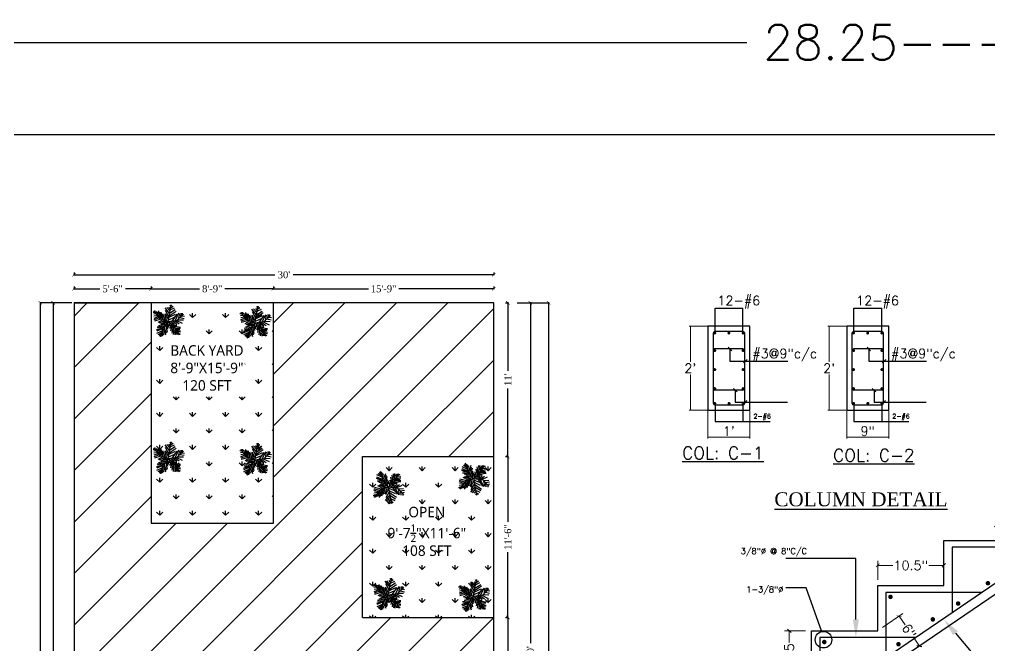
# Model space of a CAD drawing. Header units: inches. Extents: x 137014 to 144844, y -150241 to -148176.
# Drawn here: x 139690 to 140522, y -148809 to -148271 of the extents above; entities that cross this region are included whole.
import ezdxf

# ---------------------------------------------------------------- set-up
doc = ezdxf.new("R2010")
doc.units = ezdxf.units.IN
doc.header["$LTSCALE"] = 15
doc.header["$MEASUREMENT"] = 0
doc.header["$PDMODE"] = 2
doc.layers.get('0').update_dxf_attribs({"linetype": 'CONTINUOUS'})
doc.layers.get('Defpoints').update_dxf_attribs({"linetype": 'CONTINUOUS'})
for name, color, linetype in [('COL', 4, 'CONTINUOUS'), ('DIM', 255, 'CONTINUOUS'), ('dimenion', 8, 'CONTINUOUS'), ('HACH', 8, 'CONTINUOUS'), ('HATCH', 252, 'CONTINUOUS'), ('PLANT', 102, 'CONTINUOUS'), ('REBAR', 6, 'CONTINUOUS'), ('TEXT', 2, 'CONTINUOUS'), ('TXT', 3, 'CONTINUOUS'), ('WIN', 4, 'CONTINUOUS')]:
    doc.layers.add(name, color=color, linetype=linetype)
doc.layers.add('DIMENSION', color=251, linetype='CONTINUOUS', lineweight=15)
doc.layers.add('WALL', color=1, linetype='CONTINUOUS', lineweight=30)
doc.styles.add('arial', font='times.ttf')
doc.styles.add('ROMANS', font='romans.shx')
doc.styles.add('ROMANTIC', font='rom_____.pfb')
doc.styles.get("Standard").update_dxf_attribs({"font": 'romand.shx', "height": 8})
doc.styles.add('times', font='times.ttf', dxfattribs={"height": 6})
doc.dimstyles.new('AHSAN', dxfattribs={"dimtxt": 8, "dimasz": 2, "dimexe": 0, "dimexo": 0, "dimgap": 0, "dimtad": 0, "dimdec": 4, "dimzin": 0, "dimdsep": 46, "dimlunit": 4, "dimtxsty": 'ROMANS', "dimblk1": 'OBLIQUE', "dimblk2": 'OBLIQUE', "dimsah": 1, "dimcen": 0, "dimdle": 2, "dimclrd": 256, "dimclre": 256, "dimclrt": 5, "dimadec": 0, "dimazin": 0, "dimtfac": 1, "dimtdec": 4, "dimtofl": 0, "dimtmove": 1, "dimatfit": 3, "dimldrblk": 'OBLIQUE', "dimfxl": 12, "dimfxlon": 1, "dimtolj": 1, "dimtzin": 0, "dimarcsym": 0})
doc.dimstyles.new('NAUMAN', dxfattribs={"dimtxt": 7, "dimasz": 3, "dimexe": 0.5, "dimexo": 2, "dimgap": 3, "dimtad": 0, "dimdec": 1, "dimzin": 0, "dimdsep": 46, "dimlunit": 4, "dimtxsty": 'times', "dimblk1": 'ARCHTICK', "dimblk2": 'ARCHTICK', "dimsah": 1, "dimcen": 0, "dimdle": 0.5, "dimclrd": 256, "dimclre": 256, "dimclrt": 2, "dimadec": 0, "dimazin": 0, "dimtfac": 1, "dimtdec": 1, "dimtix": 1, "dimtofl": 0, "dimtmove": 1, "dimatfit": 3, "dimldrblk": 'ARCHTICK', "dimfxl": 4, "dimtolj": 1, "dimtzin": 0, "dimarcsym": 0})
doc.dimstyles.get("Standard").update_dxf_attribs({"dimtxt": 8, "dimasz": 3, "dimexe": 0, "dimexo": 6, "dimgap": 2, "dimtad": 0, "dimdec": 1, "dimzin": 0, "dimdsep": 46, "dimlunit": 4, "dimtxsty": 'ROMANS', "dimblk1": 'OBLIQUE', "dimblk2": 'OBLIQUE', "dimsah": 1, "dimcen": 0, "dimclrt": 256, "dimadec": 0, "dimazin": 0, "dimtm": 1e-09, "dimtfac": 1, "dimtdec": 1, "dimtofl": 0, "dimtmove": 1, "dimatfit": 0, "dimldrblk": 'OBLIQUE', "dimfxl": 12, "dimtolj": 1, "dimtzin": 0, "dimarcsym": 0})
doc.dimstyles.new('STANDARD$0', dxfattribs={"dimtxt": 2, "dimasz": 0.5, "dimexe": 1, "dimexo": 0.5, "dimgap": 0.6, "dimtad": 1, "dimtih": 1, "dimtoh": 1, "dimdec": 3, "dimzin": 0, "dimdsep": 46, "dimlunit": 4, "dimtxsty": 'Standard', "dimcen": 0.5, "dimdle": 1, "dimclrd": 8, "dimclre": 2, "dimclrt": 3, "dimadec": 0, "dimazin": 0, "dimtfac": 0.5, "dimtdec": 3, "dimtofl": 0, "dimtmove": 0, "dimatfit": 3, "dimldrblk": 'ARCHTICK', "dimtolj": 1, "dimtzin": 0, "dimlwd": 5, "dimlwe": 5, "dimarcsym": 0})

# ---------------------------------------------------------------- blocks, each defined once
blk = doc.blocks.new('_ARCHTICK')
at = {"color": 0, "linetype": 'ByBlock', "const_width": 0.15}
blk.add_lwpolyline([(-0.5, -0.5), (0.5, 0.5)], dxfattribs=at)
blk = doc.blocks.new('_OBLIQUE')
at = {"color": 0, "linetype": 'ByBlock'}
blk.add_line((-0.5, -0.5), (0.5, 0.5), dxfattribs=at)
blk = doc.blocks.new('*D76')
at = {"layer": 'Defpoints', "color": 0, "transparency": 16777216}
for p in [(137988.51, -141081.9), (138024.29, -141094.98), (138005.96, -141107.48)]:
    blk.add_point(p, dxfattribs=at)
at = {"layer": 'DIM', "color": 0, "lineweight": -2, "transparency": 16777216}
for p, q in [((137992.64, -141079.08), (138010.15, -141067.14)), ((138006.85, -141069.39), (138012, -141076.95)), ((138010.09, -141104.67), (138027.6, -141092.73)), ((138024.29, -141094.98), (138019.14, -141087.42))]:
    blk.add_line(p, q, dxfattribs=at)
at = {"layer": 'DIM', "color": 0, "lineweight": -2, "transparency": 16777216, "xscale": 3, "yscale": 3, "zscale": 3}
for name, p, rotation in [('_ARCHTICK', (138006.85, -141069.39), 124.286876977573), ('_OBLIQUE', (138024.29, -141094.98), 304.286876977573)]:
    blk.add_blockref(name, p, dxfattribs=dict(at, rotation=rotation))
at = {"layer": 'DIM', "transparency": 16777216, "insert": (138015.57, -141082.19), "char_height": 8, "attachment_point": 5, "rotation": 304.28688, "style": 'ROMANS'}
blk.add_mtext('\\A1;6"', dxfattribs=at)
blk = doc.blocks.new('*D77')
at = {"layer": 'Defpoints', "color": 0, "transparency": 16777216}
for p in [(137912.71, -141081.9), (137931.74, -141081.9), (137931.74, -141120.6)]:
    blk.add_point(p, dxfattribs=at)
at = {"layer": 'DIM', "color": 0, "lineweight": -2, "transparency": 16777216}
for p, q in [((137926.74, -141081.9), (137908.71, -141081.9)), ((137912.71, -141081.9), (137912.71, -141091.87)), ((137912.71, -141120.6), (137912.71, -141110.63)), ((137926.74, -141120.6), (137908.71, -141120.6))]:
    blk.add_line(p, q, dxfattribs=at)
at = {"layer": 'DIM', "color": 0, "lineweight": -2, "transparency": 16777216, "xscale": 3, "yscale": 3, "zscale": 3}
for name, p, rotation in [('_OBLIQUE', (137912.71, -141081.9), 90), ('_ARCHTICK', (137912.71, -141120.6), 270)]:
    blk.add_blockref(name, p, dxfattribs=dict(at, rotation=rotation))
at = {"layer": 'DIM', "transparency": 16777216, "insert": (137912.71, -141101.25), "char_height": 8, "attachment_point": 5, "rotation": 90, "style": 'ROMANS'}
blk.add_mtext('\\A1;7.5', dxfattribs=at)
blk = doc.blocks.new('*D78')
at = {"layer": 'Defpoints', "color": 0, "transparency": 16777216}
for p in [(138045.28, -141025.77), (137988.51, -141043.19), (138045.28, -141043.19)]:
    blk.add_point(p, dxfattribs=at)
at = {"layer": 'DIM', "color": 0, "lineweight": -2, "transparency": 16777216}
for p, q in [((137988.51, -141038.19), (137988.51, -141021.77)), ((137988.51, -141025.77), (138001.42, -141025.77)), ((138045.28, -141025.77), (138032.37, -141025.77)), ((138045.28, -141038.19), (138045.28, -141021.77))]:
    blk.add_line(p, q, dxfattribs=at)
at = {"layer": 'DIM', "color": 0, "lineweight": -2, "transparency": 16777216, "xscale": 3, "yscale": 3, "zscale": 3, "rotation": 180}
blk.add_blockref('_ARCHTICK', (137988.51, -141025.77), dxfattribs=at)
at = {"layer": 'DIM', "color": 0, "lineweight": -2, "transparency": 16777216, "xscale": 3, "yscale": 3, "zscale": 3}
blk.add_blockref('_OBLIQUE', (138045.28, -141025.77), dxfattribs=at)
at = {"layer": 'DIM', "transparency": 16777216, "insert": (138016.9, -141025.77), "char_height": 8, "attachment_point": 5, "style": 'ROMANS'}
blk.add_mtext('\\A1;10.5"', dxfattribs=at)
blk = doc.blocks.new('*D159')
at = {"layer": 'Defpoints', "color": 0, "ltscale": 5, "transparency": 16777216}
for p in [(139907.88, -148502.55), (139907.88, -148502.55), (140096.88, -148502.55)]:
    blk.add_point(p, dxfattribs=at)
at = {"layer": 'HATCH', "lineweight": -2, "ltscale": 5, "transparency": 16777216}
for p, q in [((139907.88, -148500.55), (139907.88, -148502.05)), ((140096.88, -148500.55), (140096.88, -148502.05)), ((139907.38, -148502.55), (139989.47, -148502.55)), ((140097.38, -148502.55), (140015.3, -148502.55))]:
    blk.add_line(p, q, dxfattribs=at)
at = {"layer": 'HATCH', "lineweight": -2, "ltscale": 5, "transparency": 16777216, "xscale": 3, "yscale": 3, "zscale": 3, "rotation": 180}
blk.add_blockref('_ARCHTICK', (139907.88, -148502.55), dxfattribs=at)
at = {"layer": 'HATCH', "lineweight": -2, "ltscale": 5, "transparency": 16777216, "xscale": 3, "yscale": 3, "zscale": 3}
blk.add_blockref('_ARCHTICK', (140096.88, -148502.55), dxfattribs=at)
at = {"layer": 'HATCH', "color": 2, "ltscale": 5, "transparency": 16777216, "insert": (140002.38, -148502.55), "char_height": 6, "attachment_point": 5, "style": 'times'}
blk.add_mtext('\\A1;15\'-9"', dxfattribs=at)
blk = doc.blocks.new('*D160')
at = {"layer": 'Defpoints', "color": 0, "ltscale": 5, "transparency": 16777216}
for p in [(139802.88, -148502.55), (139802.88, -148502.55), (139907.88, -148502.55)]:
    blk.add_point(p, dxfattribs=at)
at = {"layer": 'HATCH', "lineweight": -2, "ltscale": 5, "transparency": 16777216}
for p, q in [((139802.88, -148500.55), (139802.88, -148502.05)), ((139907.88, -148500.55), (139907.88, -148502.05)), ((139802.38, -148502.55), (139844.43, -148502.55)), ((139908.38, -148502.55), (139866.33, -148502.55))]:
    blk.add_line(p, q, dxfattribs=at)
at = {"layer": 'HATCH', "lineweight": -2, "ltscale": 5, "transparency": 16777216, "xscale": 3, "yscale": 3, "zscale": 3, "rotation": 180}
blk.add_blockref('_ARCHTICK', (139802.88, -148502.55), dxfattribs=at)
at = {"layer": 'HATCH', "lineweight": -2, "ltscale": 5, "transparency": 16777216, "xscale": 3, "yscale": 3, "zscale": 3}
blk.add_blockref('_ARCHTICK', (139907.88, -148502.55), dxfattribs=at)
at = {"layer": 'HATCH', "color": 2, "ltscale": 5, "transparency": 16777216, "insert": (139855.38, -148502.55), "char_height": 6, "attachment_point": 5, "style": 'times'}
blk.add_mtext('\\A1;8\'-9"', dxfattribs=at)
blk = doc.blocks.new('*D161')
at = {"layer": 'Defpoints', "color": 0, "ltscale": 5, "transparency": 16777216}
for p in [(139736.88, -148502.55), (139736.88, -148502.55), (139802.88, -148502.55)]:
    blk.add_point(p, dxfattribs=at)
at = {"layer": 'HATCH', "lineweight": -2, "ltscale": 5, "transparency": 16777216}
for p, q in [((139736.88, -148500.55), (139736.88, -148502.05)), ((139802.88, -148500.55), (139802.88, -148502.05)), ((139736.38, -148502.55), (139758.88, -148502.55)), ((139803.38, -148502.55), (139780.89, -148502.55))]:
    blk.add_line(p, q, dxfattribs=at)
at = {"layer": 'HATCH', "lineweight": -2, "ltscale": 5, "transparency": 16777216, "xscale": 3, "yscale": 3, "zscale": 3, "rotation": 180}
blk.add_blockref('_ARCHTICK', (139736.88, -148502.55), dxfattribs=at)
at = {"layer": 'HATCH', "lineweight": -2, "ltscale": 5, "transparency": 16777216, "xscale": 3, "yscale": 3, "zscale": 3}
blk.add_blockref('_ARCHTICK', (139802.88, -148502.55), dxfattribs=at)
at = {"layer": 'HATCH', "color": 2, "ltscale": 5, "transparency": 16777216, "insert": (139769.88, -148502.55), "char_height": 6, "attachment_point": 5, "style": 'times'}
blk.add_mtext('\\A1;5\'-6"', dxfattribs=at)
blk = doc.blocks.new('*D162')
at = {"layer": 'Defpoints', "color": 0, "ltscale": 5, "transparency": 16777216}
for p in [(139736.88, -148490.55), (139736.88, -148490.55), (140096.88, -148490.55)]:
    blk.add_point(p, dxfattribs=at)
at = {"layer": 'HATCH', "lineweight": -2, "ltscale": 5, "transparency": 16777216}
for p, q in [((139736.38, -148490.55), (139909.02, -148490.55)), ((139736.88, -148488.55), (139736.88, -148490.05)), ((140097.38, -148490.55), (139924.74, -148490.55)), ((140096.88, -148488.55), (140096.88, -148490.05))]:
    blk.add_line(p, q, dxfattribs=at)
at = {"layer": 'HATCH', "lineweight": -2, "ltscale": 5, "transparency": 16777216, "xscale": 3, "yscale": 3, "zscale": 3, "rotation": 180}
blk.add_blockref('_ARCHTICK', (139736.88, -148490.55), dxfattribs=at)
at = {"layer": 'HATCH', "lineweight": -2, "ltscale": 5, "transparency": 16777216, "xscale": 3, "yscale": 3, "zscale": 3}
blk.add_blockref('_ARCHTICK', (140096.88, -148490.55), dxfattribs=at)
at = {"layer": 'HATCH', "color": 2, "ltscale": 5, "transparency": 16777216, "insert": (139916.88, -148490.55), "char_height": 6, "attachment_point": 5, "style": 'times'}
blk.add_mtext("\\A1;30'", dxfattribs=at)
blk = doc.blocks.new('*D163')
at = {"layer": 'Defpoints', "color": 0, "ltscale": 5, "transparency": 16777216}
for p in [(140114.88, -148514.55), (140114.88, -149114.55), (140128.25, -149114.55)]:
    blk.add_point(p, dxfattribs=at)
at = {"layer": 'dimenion', "lineweight": -2, "ltscale": 5, "transparency": 16777216}
for p, q in [((140116.88, -148514.55), (140128.75, -148514.55)), ((140128.25, -148514.05), (140128.25, -148806.73)), ((140128.25, -149115.05), (140128.25, -148822.38)), ((140116.88, -149114.55), (140128.75, -149114.55))]:
    blk.add_line(p, q, dxfattribs=at)
at = {"layer": 'dimenion', "lineweight": -2, "ltscale": 5, "transparency": 16777216, "xscale": 3, "yscale": 3, "zscale": 3}
for p, rotation in [((140128.25, -148514.55), 90), ((140128.25, -149114.55), 270)]:
    blk.add_blockref('_ARCHTICK', p, dxfattribs=dict(at, rotation=rotation))
at = {"layer": 'dimenion', "color": 2, "ltscale": 5, "transparency": 16777216, "insert": (140128.25, -148814.55), "char_height": 6, "attachment_point": 5, "rotation": 90, "style": 'times'}
blk.add_mtext("\\A1;50'", dxfattribs=at)
blk = doc.blocks.new('*D165')
at = {"layer": 'Defpoints', "color": 0, "ltscale": 5, "transparency": 16777216}
for p in [(140114.88, -148514.55), (140114.88, -149234.55), (140143.89, -149234.55)]:
    blk.add_point(p, dxfattribs=at)
at = {"layer": 'dimenion', "lineweight": -2, "ltscale": 5, "transparency": 16777216}
for p, q in [((140116.88, -148514.55), (140144.39, -148514.55)), ((140143.89, -148514.05), (140143.89, -148866.7)), ((140143.89, -149235.05), (140143.89, -148882.4)), ((140116.88, -149234.55), (140144.39, -149234.55))]:
    blk.add_line(p, q, dxfattribs=at)
at = {"layer": 'dimenion', "lineweight": -2, "ltscale": 5, "transparency": 16777216, "xscale": 3, "yscale": 3, "zscale": 3}
for p, rotation in [((140143.89, -148514.55), 90), ((140143.89, -149234.55), 270)]:
    blk.add_blockref('_ARCHTICK', p, dxfattribs=dict(at, rotation=rotation))
at = {"layer": 'dimenion', "color": 2, "ltscale": 5, "transparency": 16777216, "insert": (140143.89, -148874.55), "char_height": 6, "attachment_point": 5, "rotation": 90, "style": 'times'}
blk.add_mtext("\\A1;60'", dxfattribs=at)
blk = doc.blocks.new('*D166')
at = {"layer": 'Defpoints', "color": 0, "ltscale": 5, "transparency": 16777216}
for p in [(140108.88, -148514.55), (140108.88, -148646.55), (140108.88, -148646.55)]:
    blk.add_point(p, dxfattribs=at)
at = {"layer": 'HATCH', "lineweight": -2, "ltscale": 5, "transparency": 16777216}
for p, q in [((140106.88, -148514.55), (140108.38, -148514.55)), ((140108.88, -148514.05), (140108.88, -148573.03)), ((140108.88, -148647.05), (140108.88, -148588.07)), ((140106.88, -148646.55), (140108.38, -148646.55))]:
    blk.add_line(p, q, dxfattribs=at)
at = {"layer": 'HATCH', "lineweight": -2, "ltscale": 5, "transparency": 16777216, "xscale": 3, "yscale": 3, "zscale": 3}
for p, rotation in [((140108.88, -148514.55), 90), ((140108.88, -148646.55), 270)]:
    blk.add_blockref('_ARCHTICK', p, dxfattribs=dict(at, rotation=rotation))
at = {"layer": 'HATCH', "color": 2, "ltscale": 5, "transparency": 16777216, "insert": (140108.88, -148580.55), "char_height": 6, "attachment_point": 5, "rotation": 90, "style": 'times'}
blk.add_mtext("\\A1;11'", dxfattribs=at)
blk = doc.blocks.new('*D167')
at = {"layer": 'Defpoints', "color": 0, "ltscale": 5, "transparency": 16777216}
for p in [(140108.88, -148646.55), (140108.88, -148784.55), (140108.88, -148784.55)]:
    blk.add_point(p, dxfattribs=at)
at = {"layer": 'HATCH', "lineweight": -2, "ltscale": 5, "transparency": 16777216}
for p, q in [((140106.88, -148646.55), (140108.38, -148646.55)), ((140108.88, -148646.05), (140108.88, -148702.64)), ((140108.88, -148785.05), (140108.88, -148728.47)), ((140106.88, -148784.55), (140108.38, -148784.55))]:
    blk.add_line(p, q, dxfattribs=at)
at = {"layer": 'HATCH', "lineweight": -2, "ltscale": 5, "transparency": 16777216, "xscale": 3, "yscale": 3, "zscale": 3}
for p, rotation in [((140108.88, -148646.55), 90), ((140108.88, -148784.55), 270)]:
    blk.add_blockref('_ARCHTICK', p, dxfattribs=dict(at, rotation=rotation))
at = {"layer": 'HATCH', "color": 2, "ltscale": 5, "transparency": 16777216, "insert": (140108.88, -148715.55), "char_height": 6, "attachment_point": 5, "rotation": 90, "style": 'times'}
blk.add_mtext('\\A1;11\'-6"', dxfattribs=at)
blk = doc.blocks.new('*D168')
at = {"layer": 'Defpoints', "color": 0, "ltscale": 5, "transparency": 16777216}
for p in [(140108.88, -148784.55), (140108.88, -149114.55), (140108.88, -149114.55)]:
    blk.add_point(p, dxfattribs=at)
at = {"layer": 'HATCH', "lineweight": -2, "ltscale": 5, "transparency": 16777216}
for p, q in [((140108.88, -148784.05), (140108.88, -148936.22)), ((140106.88, -148784.55), (140108.38, -148784.55)), ((140108.88, -149115.05), (140108.88, -148962.89)), ((140106.88, -149114.55), (140108.38, -149114.55))]:
    blk.add_line(p, q, dxfattribs=at)
at = {"layer": 'HATCH', "lineweight": -2, "ltscale": 5, "transparency": 16777216, "xscale": 3, "yscale": 3, "zscale": 3}
for p, rotation in [((140108.88, -148784.55), 90), ((140108.88, -149114.55), 270)]:
    blk.add_blockref('_ARCHTICK', p, dxfattribs=dict(at, rotation=rotation))
at = {"layer": 'HATCH', "color": 2, "ltscale": 5, "transparency": 16777216, "insert": (140108.88, -148949.55), "char_height": 6, "attachment_point": 5, "rotation": 90, "style": 'times'}
blk.add_mtext('\\A1;27\'-6"', dxfattribs=at)
blk = doc.blocks.new('*D170')
at = {"layer": 'Defpoints', "color": 0, "ltscale": 5, "transparency": 16777216}
for p in [(139736.88, -148514.55), (139707.88, -149234.55), (139736.88, -149234.55)]:
    blk.add_point(p, dxfattribs=at)
at = {"layer": 'dimenion', "lineweight": -2, "ltscale": 5, "transparency": 16777216}
for p, q in [((139734.88, -148514.55), (139707.38, -148514.55)), ((139707.88, -148514.05), (139707.88, -148866.7)), ((139707.88, -149235.05), (139707.88, -148882.4)), ((139734.88, -149234.55), (139707.38, -149234.55))]:
    blk.add_line(p, q, dxfattribs=at)
at = {"layer": 'dimenion', "lineweight": -2, "ltscale": 5, "transparency": 16777216, "xscale": 3, "yscale": 3, "zscale": 3}
for p, rotation in [((139707.88, -148514.55), 90), ((139707.88, -149234.55), 270)]:
    blk.add_blockref('_ARCHTICK', p, dxfattribs=dict(at, rotation=rotation))
at = {"layer": 'dimenion', "color": 2, "ltscale": 5, "transparency": 16777216, "insert": (139707.88, -148874.55), "char_height": 6, "attachment_point": 5, "rotation": 90, "style": 'times'}
blk.add_mtext("\\A1;60'", dxfattribs=at)
blk = doc.blocks.new('*U62')
for p, q in [((-3.665, 19.273), (-27.574, 35.527)), ((-5.114, 28.097), (-24.676, 40.636)), ((-7.288, 39.707), (-21.778, 46.673)), ((-8.737, 47.138), (-17.069, 52.711)), ((-10.186, 53.64), (-13.084, 55.962)), ((0, 0), (-10.5, 57)), ((-9.099, 51.782), (-6.563, 55.962)), ((-7.65, 43.423), (-2.578, 49.46)), ((-5.839, 35.992), (4.667, 48.067)), ((-5.114, 27.632), (10.463, 46.673)), ((-2.941, 16.486), (8.652, 37.85)), ((27, 9), (48, 36)), ((27.127, 9.056), (31.112, 35.992)), ((38.719, 34.134), (41.979, 28.561)), ((44.153, 36.456), (45.239, 32.741)), ((-47.498, 19.737), (-55.83, 18.344)), ((-40.615, 13.7), (-55.105, 10.913)), ((-31.5, 4.5), (-52.5, 25.5)), ((-33.37, 6.269), (-52.207, 5.34)), ((-48.585, 21.131), (-49.309, 29.026)), ((-28.299, 3.483), (-47.86, -5.805)), ((-43.513, 28.561), (-42.427, 15.558)), ((-38.442, 26.239), (-34.819, 7.663)), ((-21.416, 3.018), (-38.079, -8.128)), ((-35.544, 28.097), (-24.314, 3.947)), ((0, 0), (-31.5, 4.5)), ((-14.533, 2.09), (-30.834, 25.31)), ((-15.982, 2.09), (-30.11, -9.521)), ((-24.314, 23.917), (-2.941, 13.7)), ((0, 0), (-22.5, -19.5)), ((-6.563, 1.161), (-21.416, -8.128)), ((-20.691, 13.7), (-1.129, 4.876)), ((-1.129, 6.734), (9.014, 26.704)), ((0, 0), (27, 9)), ((0, 0), (18, -22.5)), ((3.942, 1.625), (11.187, 24.381)), ((6.478, 1.625), (26.04, -8.592)), ((10.101, 3.483), (17.708, 26.239)), ((11.187, 3.483), (30.749, -5.805)), ((16.259, 5.805), (23.142, 31.348)), ((18.07, 5.805), (35.096, -3.483)), ((22.055, 7.198), (27.489, 32.277)), ((24.229, 7.663), (46.688, 1.625)), ((29.662, 12.307), (48.137, 6.269)), ((31.836, 30.883), (32.561, 16.486)), ((33.285, 16.486), (48.862, 10.913)), ((35.096, 32.741), (37.27, 22.524)), ((36.183, 19.737), (48.137, 17.88)), ((40.53, 25.775), (48.862, 24.846)), ((43.791, 29.954), (51.036, 30.883)), ((-17.431, -15.094), (-42.789, -18.809)), ((-28.299, -29.026), (-42.789, -31.348)), ((-24.314, -21.596), (-42.427, -22.06)), ((-26.849, -26.24), (-40.253, -25.775)), ((-22.5, -19.5), (-37.5, -45)), ((-15.257, -12.772), (-30.11, -12.772)), ((-29.023, -30.884), (-27.936, -43.887)), ((-25.038, -23.918), (-22.865, -45.281)), ((-20.691, -18.345), (-17.793, -44.352)), ((-6.563, -5.805), (-19.967, -9.985)), ((-17.069, -15.094), (-12.721, -40.172)), ((-13.446, -11.378), (-8.737, -32.741)), ((-9.461, -8.592), (-6.201, -23.453)), ((-4.752, -3.483), (-3.665, -14.629)), ((2.493, -3.019), (-1.491, -20.202)), ((1.769, -2.555), (24.229, -9.521)), ((5.029, -6.27), (2.131, -25.775)), ((9.014, -11.378), (3.58, -35.992)), ((14.085, -16.951), (6.478, -40.172)), ((7.565, -9.056), (32.198, -14.629)), ((18.07, -22.524), (8.289, -45.745)), ((12.274, -15.094), (36.907, -18.809)), ((20.244, -30.419), (15.897, -44.816)), ((16.259, -19.738), (36.183, -22.989)), ((18, -22.5), (27, -52.5)), ((18.433, -22.524), (40.53, -29.026)), ((19.157, -25.311), (38.719, -33.206)), ((21.331, -32.741), (39.081, -40.636)), ((-30.834, -34.135), (-42.427, -35.528)), ((-34.457, -39.708), (-40.978, -42.494)), ((-32.646, -36.921), (-31.921, -44.352)), ((22.78, -37.85), (19.519, -48.532)), ((22.78, -38.314), (34.372, -44.816)), ((24.591, -45.745), (23.142, -50.854)), ((24.591, -43.423), (30.749, -47.603)), ((26.764, -49.925), (28.213, -50.854))]:
    blk.add_line(p, q)
blk = doc.blocks.new('*D172')
at = {"layer": 'Defpoints', "color": 0, "transparency": 16777216}
for p in [(140280.55, -148606.73), (140316.55, -148606.73), (140316.55, -148629.99)]:
    blk.add_point(p, dxfattribs=at)
at = {"layer": 'DIM', "color": 2, "lineweight": 5, "transparency": 16777216}
for p, q in [((140280.55, -148607.23), (140280.55, -148630.99)), ((140316.55, -148607.23), (140316.55, -148630.99))]:
    blk.add_line(p, q, dxfattribs=at)
at = {"layer": 'DIM', "color": 8, "lineweight": 5, "transparency": 16777216}
blk.add_line((140281.05, -148629.99), (140316.05, -148629.99), dxfattribs=at)
at = {"layer": 'DIM', "color": 8, "transparency": 16777216}
for points in [[(140281.05, -148629.9), (140281.05, -148630.07), (140280.55, -148629.99)], [(140316.05, -148629.9), (140316.05, -148630.07), (140316.55, -148629.99)]]:
    blk.add_solid(points, dxfattribs=at)
at = {"layer": 'DIM', "color": 3, "transparency": 16777216, "insert": (140298.55, -148624.63), "char_height": 8, "attachment_point": 5}
blk.add_mtext("\\A1;1'", dxfattribs=at)
blk = doc.blocks.new('*D173')
at = {"layer": 'Defpoints', "color": 0, "transparency": 16777216}
for p in [(140280.55, -148534.73), (140265.48, -148606.73), (140280.55, -148606.73)]:
    blk.add_point(p, dxfattribs=at)
at = {"layer": 'DIM', "color": 2, "lineweight": 5, "transparency": 16777216}
for p, q in [((140280.05, -148534.73), (140264.48, -148534.73)), ((140280.05, -148606.73), (140264.48, -148606.73))]:
    blk.add_line(p, q, dxfattribs=at)
at = {"layer": 'DIM', "color": 8, "lineweight": 5, "transparency": 16777216}
for p, q in [((140265.48, -148535.23), (140265.48, -148565.37)), ((140265.48, -148606.23), (140265.48, -148576.09))]:
    blk.add_line(p, q, dxfattribs=at)
at = {"layer": 'DIM', "color": 8, "transparency": 16777216}
for points in [[(140265.39, -148535.23), (140265.56, -148535.23), (140265.48, -148534.73)], [(140265.39, -148606.23), (140265.56, -148606.23), (140265.48, -148606.73)]]:
    blk.add_solid(points, dxfattribs=at)
at = {"layer": 'DIM', "color": 3, "transparency": 16777216, "insert": (140265.48, -148570.73), "char_height": 8, "attachment_point": 5}
blk.add_mtext("\\A1;2'", dxfattribs=at)
blk = doc.blocks.new('*D174')
at = {"layer": 'Defpoints', "color": 0, "transparency": 16777216}
for p in [(140399.57, -148606.73), (140435.57, -148606.73), (140435.57, -148629.99)]:
    blk.add_point(p, dxfattribs=at)
at = {"layer": 'DIM', "color": 2, "lineweight": 5, "transparency": 16777216}
for p, q in [((140399.57, -148607.23), (140399.57, -148630.99)), ((140435.57, -148607.23), (140435.57, -148630.99))]:
    blk.add_line(p, q, dxfattribs=at)
at = {"layer": 'DIM', "color": 8, "lineweight": 5, "transparency": 16777216}
blk.add_line((140400.07, -148629.99), (140435.07, -148629.99), dxfattribs=at)
at = {"layer": 'DIM', "color": 8, "transparency": 16777216}
for points in [[(140400.07, -148629.9), (140400.07, -148630.07), (140399.57, -148629.99)], [(140435.07, -148629.9), (140435.07, -148630.07), (140435.57, -148629.99)]]:
    blk.add_solid(points, dxfattribs=at)
at = {"layer": 'DIM', "color": 3, "transparency": 16777216, "insert": (140417.57, -148624.63), "char_height": 8, "attachment_point": 5}
blk.add_mtext('\\A1;9"', dxfattribs=at)
blk = doc.blocks.new('*D175')
at = {"layer": 'Defpoints', "color": 0, "transparency": 16777216}
for p in [(140399.57, -148534.73), (140384.5, -148606.73), (140399.57, -148606.73)]:
    blk.add_point(p, dxfattribs=at)
at = {"layer": 'DIM', "color": 2, "lineweight": 5, "transparency": 16777216}
for p, q in [((140399.07, -148534.73), (140383.5, -148534.73)), ((140399.07, -148606.73), (140383.5, -148606.73))]:
    blk.add_line(p, q, dxfattribs=at)
at = {"layer": 'DIM', "color": 8, "lineweight": 5, "transparency": 16777216}
for p, q in [((140384.5, -148535.23), (140384.5, -148565.37)), ((140384.5, -148606.23), (140384.5, -148576.09))]:
    blk.add_line(p, q, dxfattribs=at)
at = {"layer": 'DIM', "color": 8, "transparency": 16777216}
for points in [[(140384.41, -148535.23), (140384.58, -148535.23), (140384.5, -148534.73)], [(140384.41, -148606.23), (140384.58, -148606.23), (140384.5, -148606.73)]]:
    blk.add_solid(points, dxfattribs=at)
at = {"layer": 'DIM', "color": 3, "transparency": 16777216, "insert": (140384.5, -148570.73), "char_height": 8, "attachment_point": 5}
blk.add_mtext("\\A1;2'", dxfattribs=at)
blk = doc.blocks.new('*D220')
at = {"layer": 'Defpoints', "color": 0, "ltscale": 5, "transparency": 16777216}
for p in [(139736.88, -148514.55), (139718.87, -149234.55), (139736.88, -149234.55)]:
    blk.add_point(p, dxfattribs=at)
at = {"layer": 'HATCH', "lineweight": -2, "ltscale": 5, "transparency": 16777216}
for p, q in [((139734.88, -148514.55), (139718.37, -148514.55)), ((139718.87, -148514.05), (139718.87, -148866.7)), ((139718.87, -149235.05), (139718.87, -148882.4)), ((139734.88, -149234.55), (139718.37, -149234.55))]:
    blk.add_line(p, q, dxfattribs=at)
at = {"layer": 'HATCH', "lineweight": -2, "ltscale": 5, "transparency": 16777216, "xscale": 3, "yscale": 3, "zscale": 3}
for p, rotation in [((139718.87, -148514.55), 90), ((139718.87, -149234.55), 270)]:
    blk.add_blockref('_ARCHTICK', p, dxfattribs=dict(at, rotation=rotation))
at = {"layer": 'HATCH', "color": 2, "ltscale": 5, "transparency": 16777216, "insert": (139718.87, -148874.55), "char_height": 6, "attachment_point": 5, "rotation": 90, "style": 'times'}
blk.add_mtext("\\A1;60'", dxfattribs=at)
blk = doc.blocks.new('*D1336')
at = {"layer": 'Defpoints', "color": 0, "ltscale": 5, "transparency": 16777216}
for p in [(141865.51, -148291.09), (139129.51, -148370.09), (141865.51, -148370.09)]:
    blk.add_point(p, dxfattribs=at)
at = {"layer": 'HACH', "lineweight": -2, "ltscale": 5, "transparency": 16777216}
for p, q in [((139127.51, -148291.09), (140313.94, -148291.09)), ((139129.51, -148303.09), (139129.51, -148291.09)), ((141867.51, -148291.09), (140681.08, -148291.09)), ((141865.51, -148303.09), (141865.51, -148291.09))]:
    blk.add_line(p, q, dxfattribs=at)
at = {"layer": 'HACH', "lineweight": -2, "ltscale": 5, "transparency": 16777216, "xscale": 2, "yscale": 2, "zscale": 2, "rotation": 180}
blk.add_blockref('_OBLIQUE', (139129.51, -148291.09), dxfattribs=at)
at = {"layer": 'HACH', "lineweight": -2, "ltscale": 5, "transparency": 16777216, "xscale": 2, "yscale": 2, "zscale": 2}
blk.add_blockref('_OBLIQUE', (141865.51, -148291.09), dxfattribs=at)
at = {"layer": 'HACH', "color": 5, "ltscale": 5, "transparency": 16777216, "insert": (140497.51, -148291.09), "char_height": 30, "attachment_point": 5, "style": 'ROMANS'}
blk.add_mtext("\\A1;28.25----228'", dxfattribs=at)
blk = doc.blocks.new('EGV43')
at = {"const_width": 1.94}
for points in [[(138103.98, -141027.94, 1), (138105.58, -141026.85, 1)], [(138082.3, -141041.66, 1), (138083.89, -141040.57, 1)], [(137998.51, -141052.87, 1), (138000.45, -141052.87, 1)], [(138056.71, -141059.11, 1), (138058.31, -141058.02, 1)], [(138035, -141072.68, 1), (138036.6, -141071.59, 1)], [(137941.74, -141091.57, 1), (137943.68, -141091.57, 1)], [(138005.54, -141094, 1), (138007.14, -141092.91, 1)], [(137979.96, -141111.44, 1), (137981.56, -141110.35, 1)], [(137954.37, -141128.89, 1), (137955.97, -141127.79, 1)], [(137928.79, -141146.33, 1), (137930.39, -141145.24, 1)], [(137903.2, -141163.77, 1), (137904.8, -141162.68, 1)]]:
    blk.add_lwpolyline(points, format="xyb", close=True, dxfattribs=at)
at = {"layer": 'WALL', "color": 3, "linetype": 'Continuous'}
for p, q in [((138045.28, -141004.48), (138095.78, -141004.48)), ((138045.28, -141043.19), (138045.28, -141004.48)), ((137969.8, -141019.97), (137909.81, -141019.97)), ((137969.8, -141072.22), (137969.8, -141019.97)), ((138115.05, -141033.1), (137900.15, -141179.62)), ((137927.23, -141045.13), (137909.81, -141045.13)), ((137940.52, -141082.69), (137927.23, -141045.13)), ((137988.51, -141081.9), (137988.51, -141043.19)), ((137988.51, -141043.19), (138045.28, -141043.19)), ((137931.74, -141120.6), (137931.74, -141081.9)), ((137931.74, -141081.9), (137988.51, -141081.9)), ((138055.26, -141084.06), (138076.25, -141108.99)), ((138076.25, -141108.99), (138093.67, -141108.99)), ((137878.23, -141120.05), (137878.23, -141144.53)), ((137983, -141117.61), (138020.12, -141145.76)), ((137876.57, -141120.6), (137931.74, -141120.6)), ((138020.12, -141145.76), (138049.15, -141145.76))]:
    blk.add_line(p, q, dxfattribs=at)
at = {"layer": 'WALL'}
blk.add_line((138110.69, -141026.7), (137895.79, -141173.22), dxfattribs=at)
at = {"layer": 'WALL', "color": 3, "linetype": 'Continuous'}
for points in [[(138088.65, -140991.9), (138104.13, -141013.19), (138098.32, -141022.87), (138115.74, -141013.19), (138109.94, -141022.87), (138123.48, -141042.22)], [(137871.03, -141137.46), (137886.51, -141158.75), (137880.7, -141168.42), (137898.12, -141158.75), (137892.31, -141168.42), (137905.86, -141187.78)]]:
    blk.add_lwpolyline(points, dxfattribs=at)
for centre in [(137942.05, -141089.61), (137980.76, -141110.9)]:
    blk.add_circle(centre, 7.08, dxfattribs=at)
for points in [[(137972.38, -141072.22), (137967.22, -141072.22), (137969.8, -141087.7)], [(138053.28, -141085.73), (138057.23, -141082.4), (138045.28, -141072.22)]]:
    blk.add_solid(points, dxfattribs=at)
at = {"layer": 'WIN'}
for p, q in [((138052.38, -141010.29), (138052.38, -141066.46)), ((138100, -141010.29), (138052.38, -141010.29)), ((137995.61, -141049), (137995.61, -141105.17)), ((138077.99, -141049), (137995.61, -141049)), ((137938.84, -141087.7), (137938.84, -141143.87)), ((138021.22, -141087.7), (137938.84, -141087.7)), ((137964.45, -141126.41), (137882.07, -141126.41)), ((137883.72, -141125.86), (137883.72, -141152.09))]:
    blk.add_line(p, q, dxfattribs=at)
at = {"layer": 'TEXT', "linetype": 'Continuous'}
for s, height, style, p in [('3/8"%%C @ 8"C/C', 5.161, 'ROMANS', (137871.04, -141016.14)), ('1-3/8"%%C ', 5.161, 'ROMANS', (137875.74, -141049)), ('1/2"%%C @ 8"C/C', 5.161, 'ROMANS', (138101.13, -141112.31)), ('1/2"%%C @ 8"C/C', 5.161, 'ROMANS', (138053.02, -141149.63)), ('%%USTAIR DETAIL', 16.128, 'ROMANTIC', (137898.63, -141218.92))]:
    blk.add_text(s, height=height, dxfattribs=dict(at, style=style)).set_placement(p)
at = {"layer": 'DIM'}
dim = blk.add_linear_dim(base=(138045.28, -141025.77), p1=(137988.51, -141043.19), p2=(138045.28, -141043.19), text='10.5"', dimstyle='Standard', override={"dimscale": 1, "dimexe": 4, "dimexo": 5, "dimgap": 1, "dimblk": 'ARCHTICK', "dimblk1": 'ARCHTICK', "dimblk2": 'OBLIQUE', "dimcen": 0.125, "dimldrblk": 'ARCHTICK', "dimfrac": 2, "dimtzin": 1}, dxfattribs=at)
dim.commit()
dim.dimension.update_dxf_attribs({"geometry": '*D78', "text_midpoint": (138016.9, -141025.77)})
dim = blk.add_aligned_dim(p1=(137988.51, -141081.9), p2=(138005.96, -141107.48), distance=22.19, text='6"', dimstyle='Standard', override={"dimscale": 1, "dimexe": 4, "dimexo": 5, "dimgap": 1, "dimblk": 'ARCHTICK', "dimblk1": 'ARCHTICK', "dimblk2": 'OBLIQUE', "dimcen": 0.125, "dimldrblk": 'ARCHTICK', "dimfrac": 2, "dimtzin": 1}, dxfattribs=at)
dim.commit()
dim.dimension.update_dxf_attribs({"geometry": '*D76', "text_midpoint": (138015.57, -141082.19)})
dim = blk.add_linear_dim(base=(137912.71, -141081.9), p1=(137931.74, -141120.6), p2=(137931.74, -141081.9), angle=90, text='7.5', dimstyle='Standard', override={"dimscale": 1, "dimexe": 4, "dimexo": 5, "dimgap": 1, "dimblk": 'ARCHTICK', "dimblk1": 'ARCHTICK', "dimblk2": 'OBLIQUE', "dimcen": 0.125, "dimldrblk": 'ARCHTICK', "dimfrac": 2, "dimtzin": 1}, dxfattribs=at)
dim.commit()
dim.dimension.update_dxf_attribs({"geometry": '*D77', "text_midpoint": (137912.71, -141101.25)})

msp = doc.modelspace()

# ---------------------------------------------------------------- hatches: boundary and pattern name
at = {"layer": 'dimenion', "ltscale": 5}
h = msp.add_hatch(dxfattribs=at)
h.set_pattern_fill('ANSI31', color=256, scale=250, style=0)
h.set_pattern_definition([(45, (0, 60), (-22.097087, 22.097087), [])])
h.paths.add_polyline_path([(139984.38325, -148784.55336), (139984.38325, -148646.55336), (140087.88325, -148646.55336), (140096.88325, -148646.55336), (140096.88325, -148514.55336), (139907.88325, -148514.55336), (139907.88325, -148703.55336), (139802.88325, -148703.55336), (139802.88325, -148514.55336), (139736.88325, -148514.55336), (139736.88325, -149114.55336), (140096.88325, -149114.55336), (140096.88325, -148784.55336)])
h.paths.add_polyline_path([(139828.84524, -148900.7425), (139996.03269, -148900.7425), (139996.03269, -148870.84992), (139828.84524, -148870.84992)], flags=16)
at = {"layer": 'TXT', "ltscale": 5}
h = msp.add_hatch(dxfattribs=at)
h.set_pattern_fill('GRASS', color=256, scale=20, style=0)
h.set_pattern_definition([(90, (552.681, -2453.07), (-14.1421356, 14.1421356), [3.75, -24.5342713]), (45, (552.68, -2453.07), (-14.1421356, 14.1421356), [3.75, -16.25]), (135, (552.68, -2453.07), (-14.1421356, -14.1421356), [3.75, -16.25])])
h.paths.add_polyline_path([(139907.88325, -148703.55336), (139802.88325, -148703.55336), (139802.88325, -148514.55336), (139907.88325, -148514.55336)])
h.paths.add_polyline_path([(139880.63652, -148641.23299), (139881.15433, -148641.89875), (139880.46764, -148641.8107)], flags=16)
h.paths.add_polyline_path([(139886.1113, -148647.44348), (139885.28717, -148647.66504), (139885.20994, -148647.14302)], flags=16)
h.paths.add_polyline_path([(139825.05101, -148644.31983), (139825.1582, -148643.03644), (139826.16593, -148643.20492)], flags=16)
h.paths.add_polyline_path([(139816.56666, -148635.00208), (139816.85154, -148634.77382), (139816.75294, -148635.30912)], flags=16)
h.paths.add_polyline_path([(139886.01579, -148543.97992), (139885.46788, -148544.3312), (139885.80074, -148543.22168)], flags=16)
h.paths.add_polyline_path([(139822.21141, -148539.25471), (139822.65525, -148539.30805), (139822.59657, -148539.90949)], flags=16)
h.paths.add_polyline_path([(139818.76005, -148534.45403), (139819.66133, -148534.58607), (139819.59538, -148535.17798)], flags=16)
h.paths.add_polyline_path([(139886.00125, -148540.411), (139887.06444, -148539.9381), (139887.36182, -148540.92301), (139886.33362, -148541.49974)], flags=16)
h.paths.add_polyline_path([(139883.32113, -148548.7007), (139818.32416, -148548.7007), (139818.32416, -148595.23121), (139883.32113, -148595.23121)], flags=16)
h = msp.add_hatch(dxfattribs=at)
h.set_pattern_fill('GRASS', color=256, scale=20, style=0)
h.set_pattern_definition([(90, (0, 60), (-14.1421356, 14.1421356), [3.75, -24.5342713]), (45, (0, 60), (-14.1421356, 14.1421356), [3.75, -16.25]), (135, (0, 60), (-14.1421356, -14.1421356), [3.75, -16.25])])
h.paths.add_polyline_path([(139984.38325, -148646.55336), (139984.38325, -148784.55336), (140096.88325, -148784.55336), (140096.88325, -148646.55336), (140087.88325, -148646.55336)])
h.paths.add_polyline_path([(140078.80927, -148664.72515), (140078.8267, -148664.64997), (140078.18471, -148663.84748), (140078.08757, -148664.50131)], flags=16)
h.paths.add_polyline_path([(140081.15406, -148663.95137), (140080.60344, -148664.12308), (140080.63091, -148664.40477)], flags=16)
h.paths.add_polyline_path([(140010.03263, -148673.05622), (140010.16874, -148673.2501), (140010.34957, -148673.10149)], flags=16)
h.paths.add_polyline_path([(140018.56768, -148677.46068), (140018.61502, -148677.97694), (140014.75088, -148674.1128), (140015.06847, -148674.09714), (140015.14921, -148674.51113), (140018.16593, -148677.52784)], flags=16)
h.paths.add_polyline_path([(140079.67034, -148765.21974), (140079.92686, -148765.10403), (140079.75425, -148764.76419)], flags=16)
h.paths.add_polyline_path([(140071.25261, -148762.34931), (140071.25996, -148762.2035), (140071.16549, -148762.2373)], flags=16)
h.paths.add_polyline_path([(140006.59931, -148764.00023), (140006.85584, -148763.88452), (140006.68323, -148763.54468)], flags=16)
h.paths.add_polyline_path([(140008.85643, -148766.91694), (140008.77734, -148767.27749), (140009.74902, -148768.11962), (140009.93967, -148767.25475)], flags=16)
h.paths.add_polyline_path([(140004.83417, -148736.34922), (140074.04832, -148736.34922), (140074.04832, -148684.73443), (140004.83417, -148684.73443)], flags=24)

# ---------------------------------------------------------------- linework, layer by layer
at = {"layer": 'COL', "color": 3}
for p, q in [((140316.55192, -148534.73197), (140280.55192, -148534.73197)), ((140280.55192, -148534.73197), (140280.55192, -148606.73197)), ((140316.55192, -148606.73197), (140316.55192, -148534.73197)), ((140435.57395, -148534.73197), (140399.57395, -148534.73197)), ((140399.57395, -148534.73197), (140399.57395, -148606.73197)), ((140435.57395, -148606.73197), (140435.57395, -148534.73197)), ((140280.55192, -148606.73197), (140316.55192, -148606.73197)), ((140399.57395, -148606.73197), (140435.57395, -148606.73197))]:
    msp.add_line(p, q, dxfattribs=at)
at = {"layer": 'COL'}
for p, q in [((140285.05192, -148540.73197), (140285.05192, -148600.73197)), ((140310.55192, -148539.23197), (140286.55192, -148539.23197)), ((140312.05192, -148600.73197), (140312.05192, -148540.73197)), ((140404.07395, -148540.73197), (140404.07395, -148600.73197)), ((140429.57395, -148539.23197), (140405.57395, -148539.23197)), ((140431.07395, -148600.73197), (140431.07395, -148540.73197)), ((140310.55192, -148554.20795), (140286.55192, -148554.20795)), ((140429.57395, -148554.20795), (140405.57395, -148554.20795)), ((140311.00468, -148589.52076), (140286.43941, -148589.52076)), ((140430.02671, -148589.52076), (140405.46144, -148589.52076)), ((140286.55192, -148602.23197), (140310.55192, -148602.23197)), ((140405.57395, -148602.23197), (140429.57395, -148602.23197))]:
    msp.add_line(p, q, dxfattribs=at)
for centre, start, end in [((140286.55192, -148540.73197), 90, 180), ((140310.55192, -148540.73197), 0, 90), ((140405.57395, -148540.73197), 90, 180), ((140429.57395, -148540.73197), 0, 90), ((140286.55192, -148555.70795), 90, 180), ((140310.55192, -148555.70795), 0, 90), ((140405.57395, -148555.70795), 90, 180), ((140429.57395, -148555.70795), 0, 90), ((140286.55192, -148588.02081), 180, 270), ((140310.55192, -148588.02081), 270, 0), ((140405.57395, -148588.02081), 180, 270), ((140429.57395, -148588.02081), 270, 0), ((140286.55192, -148600.73197), 180, 270), ((140310.55192, -148600.73197), 270, 0), ((140405.57395, -148600.73197), 180, 270), ((140429.57395, -148600.73197), 270, 0)]:
    msp.add_arc(centre, 1.5, start, end, dxfattribs=at)
at = {"layer": 'DIM'}
for p, q in [((140286.76451, -148519.17008), (140310.55192, -148519.17008)), ((140286.76451, -148541.05828), (140286.76451, -148519.17008)), ((140310.55192, -148540.73197), (140310.55192, -148519.17008)), ((140405.78654, -148519.17008), (140429.57395, -148519.17008)), ((140405.78654, -148541.05828), (140405.78654, -148519.17008)), ((140429.57395, -148540.73197), (140429.57395, -148519.17008)), ((140286.76451, -148616.45349), (140333.82893, -148616.45349)), ((140405.78654, -148616.45349), (140452.85096, -148616.45349))]:
    msp.add_line(p, q, dxfattribs=at)
at = {"layer": 'DIM', "color": 2}
for p, q in [((140286.76451, -148600.40566), (140286.76451, -148616.45349)), ((140310.55192, -148600.73197), (140310.55192, -148616.45349)), ((140405.78654, -148600.40566), (140405.78654, -148616.45349)), ((140429.57395, -148600.73197), (140429.57395, -148616.45349))]:
    msp.add_line(p, q, dxfattribs=at)
at = {"layer": 'REBAR', "const_width": 1.25}
for points in [[(140285.78964, -148540.54038, -1), (140287.03964, -148540.54038, -1)], [(140299.17692, -148540.54038, 1), (140297.92692, -148540.54038, 1)], [(140311.3142, -148540.54038, 1), (140310.0642, -148540.54038, 1)], [(140404.81168, -148540.54038, -1), (140406.06168, -148540.54038, -1)], [(140418.19895, -148540.54038, 1), (140416.94895, -148540.54038, 1)], [(140430.33623, -148540.54038, 1), (140429.08623, -148540.54038, 1)], [(140285.78964, -148555.55004, -1), (140287.03964, -148555.55004, -1)], [(140311.3142, -148555.55004, 1), (140310.0642, -148555.55004, 1)], [(140404.81168, -148555.55004, -1), (140406.06168, -148555.55004, -1)], [(140430.33623, -148555.55004, 1), (140429.08623, -148555.55004, 1)], [(140285.78964, -148571.86812, -1), (140287.03964, -148571.86812, -1)], [(140311.3142, -148571.86812, 1), (140310.0642, -148571.86812, 1)], [(140404.81168, -148571.86812, -1), (140406.06168, -148571.86812, -1)], [(140430.33623, -148571.86812, 1), (140429.08623, -148571.86812, 1)], [(140285.78964, -148588.1862, 1), (140287.03964, -148588.1862, 1)], [(140311.3142, -148588.1862, -1), (140310.0642, -148588.1862, -1)], [(140404.81168, -148588.1862, 1), (140406.06168, -148588.1862, 1)], [(140430.33623, -148588.1862, -1), (140429.08623, -148588.1862, -1)], [(140285.78964, -148600.92356, 1), (140287.03964, -148600.92356, 1)], [(140299.3142, -148600.92356, -1), (140298.0642, -148600.92356, -1)], [(140311.3142, -148600.92356, -1), (140310.0642, -148600.92356, -1)], [(140404.81168, -148600.92356, 1), (140406.06168, -148600.92356, 1)], [(140418.33623, -148600.92356, -1), (140417.08623, -148600.92356, -1)], [(140430.33623, -148600.92356, -1), (140429.08623, -148600.92356, -1)]]:
    msp.add_lwpolyline(points, format="xyb", close=True, dxfattribs=at)
at = {"layer": 'WALL'}
for p, q in [((139129.51063, -148370.08812), (141865.51063, -148370.08812)), ((140096.88325, -148514.55336), (139736.88325, -148514.55336)), ((139736.88325, -148514.55336), (139736.88325, -149234.55336)), ((139736.88325, -148514.55336), (139790.88325, -148514.55336)), ((139802.88325, -148514.55336), (139802.88325, -148703.55336)), ((139907.88325, -148703.55336), (139907.88325, -148514.55336)), ((140096.88325, -149234.55336), (140096.88325, -148514.55336)), ((139984.38325, -148646.55336), (140087.88325, -148646.55336)), ((139984.38325, -148784.55336), (139984.38325, -148646.55336)), ((140087.88325, -148646.55336), (140096.88325, -148646.55336)), ((139802.88325, -148703.55336), (139907.88325, -148703.55336)), ((139984.38325, -148784.55336), (140096.88325, -148784.55336))]:
    msp.add_line(p, q, dxfattribs=at)

# ---------------------------------------------------------------- block references
at = {"layer": 'DIMENSION'}
msp.add_blockref('EGV43', (2437.61234, -7714.07644), dxfattribs=at)
at = {"layer": 'PLANT', "xscale": -0.2516193077608477, "yscale": 0.2516193077608477, "zscale": 0.2516193077608477}
for p in [(139817.51229, -148530.65675), (139892.03508, -148531.87626), (139817.51229, -148648.19856), (139892.03508, -148649.41807), (140006.37857, -148765.19856), (140079.44959, -148766.41807)]:
    msp.add_blockref('*U62', p, dxfattribs=at)
at = {"layer": 'PLANT', "xscale": 0.2516193077608477, "yscale": 0.2516193077317439, "zscale": 0.2516193077550671, "rotation": 180}
for p in [(140006.37857, -148672.53421), (140079.44959, -148665.42858)]:
    msp.add_blockref('*U62', p, dxfattribs=at)

# ---------------------------------------------------------------- texts
at = {"layer": 'TEXT'}
for s, height, p in [('12-#6', 8, (140288.70387, -148516.70245)), ('12-#6', 8, (140407.7259, -148516.70245)), ('#3@9"c/c', 8, (140318.57832, -148562.11061)), ('#3@9"c/c', 8, (140437.60035, -148562.11061)), ('2-#6', 4, (140319.64091, -148613.98585)), ('2-#6', 4, (140438.66295, -148613.98585))]:
    msp.add_text(s, height=height, dxfattribs=at).set_placement(p)
at = {"layer": 'TEXT', "color": 6}
for s, p in [('%%UCOL: C-1', (140258.40462, -148648.72732)), ('%%UCOL: C-2', (140387.84687, -148650.72174))]:
    msp.add_text(s, height=10.6666667, dxfattribs=at).set_placement(p)
at = {"layer": 'TEXT', "char_height": 9, "attachment_point": 2}
for s, insert, width in [('\\A1;{\\fTrebuchet MS|b0|i0|c0|p34;BACK YARD \\P8\'-9"X15\'-9\\H1x;"\\P120 SFT}', (139850.82265, -148550.9507), 79.4171169), ('\\A1;\\pt0;{\\fTrebuchet MS|b0|i0|c0|p34;OPEN\\P9\'-7\\H0.7x;\\S1/2;\\H1.4286x;"X11\'-6"\\P108 SFT}', (140039.42609, -148689.6208), 83.2169262)]:
    msp.add_mtext(s, dxfattribs=dict(at, insert=insert, width=width))
at = {"layer": 'TXT', "insert": (140337.52278, -148677.17377), "char_height": 12, "width": 193.2853445, "attachment_point": 1, "style": 'arial'}
msp.add_mtext('{\\LCOLUMN DETAIL}', dxfattribs=at)

# ---------------------------------------------------------------- dimensions: what is measured, and where the dimension line sits
at = {"layer": 'DIM', "color": 2}
for base, p1, p2, picture, middle in [((140265.47599, -148606.73197), (140280.55192, -148534.73197), (140280.55192, -148606.73197), '*D173', (140265.47599, -148570.73197)), ((140384.49803, -148606.73197), (140399.57395, -148534.73197), (140399.57395, -148606.73197), '*D175', (140384.49803, -148570.73197))]:
    dim = msp.add_linear_dim(base=base, p1=p1, p2=p2, angle=90, text="2'", dimstyle='STANDARD$0', dxfattribs=at)
    dim.commit()
    dim.dimension.update_dxf_attribs({"geometry": picture, "text_midpoint": middle})
for base, p1, p2, text, picture, middle in [((140316.55192, -148629.98694), (140280.55192, -148606.73197), (140316.55192, -148606.73197), "1'", '*D172', (140298.55192, -148624.62503)), ((140435.57395, -148629.98694), (140399.57395, -148606.73197), (140435.57395, -148606.73197), '9"', '*D174', (140417.57395, -148624.62503))]:
    dim = msp.add_linear_dim(base=base, p1=p1, p2=p2, text=text, dimstyle='STANDARD$0', dxfattribs=at)
    dim.commit()
    dim.dimension.update_dxf_attribs({"geometry": picture, "text_midpoint": middle})
at = {"layer": 'dimenion', "ltscale": 5}
for p1, p2, distance, picture, middle in [((139736.88325, -148514.55336), (139736.88325, -149234.55336), -29.00514, '*D170', (139707.87811, -148874.55336)), ((140114.88325, -148514.55336), (140114.88325, -149114.55336), 13.36402, '*D163', (140128.24727, -148814.55336)), ((140114.88325, -148514.55336), (140114.88325, -149234.55336), 29.00514, '*D165', (140143.88839, -148874.55336))]:
    dim = msp.add_aligned_dim(p1=p1, p2=p2, distance=distance, dimstyle='NAUMAN', dxfattribs=at)
    dim.commit()
    dim.dimension.update_dxf_attribs({"geometry": picture, "text_midpoint": middle})
at = {"layer": 'HACH', "ltscale": 5}
dim = msp.add_aligned_dim(p1=(139129.51063, -148370.08812), p2=(141865.51063, -148370.08812), distance=78.99985, text='28.25----<>', dimstyle='AHSAN', override={"dimtxt": 30}, dxfattribs=at)
dim.commit()
dim.dimension.update_dxf_attribs({"geometry": '*D1336', "text_midpoint": (140497.51063, -148291.08827)})
at = {"layer": 'HATCH', "ltscale": 5}
for base, p1, p2, angle, picture, middle in [((139736.88325, -148490.55336), (140096.88325, -148490.55336), (139736.88325, -148490.55336), 180, '*D162', (139916.88325, -148490.55336)), ((139718.86944, -149234.55336), (139736.88325, -148514.55336), (139736.88325, -149234.55336), 90, '*D220', (139718.86944, -148874.55336)), ((140108.88325, -148646.55336), (140108.88325, -148514.55336), (140108.88325, -148646.55336), 90, '*D166', (140108.88325, -148580.55336)), ((140108.88325, -148784.55336), (140108.88325, -148646.55336), (140108.88325, -148784.55336), 90, '*D167', (140108.88325, -148715.55336)), ((140108.88325, -149114.55336), (140108.88325, -148784.55336), (140108.88325, -149114.55336), 90, '*D168', (140108.88325, -148949.55336))]:
    dim = msp.add_linear_dim(base=base, p1=p1, p2=p2, angle=angle, dimstyle='NAUMAN', dxfattribs=at)
    dim.commit()
    dim.dimension.update_dxf_attribs({"geometry": picture, "text_midpoint": middle})
for p1, p2, picture, middle in [((139802.88325, -148502.55336), (139736.88325, -148502.55336), '*D161', (139769.88325, -148502.55336)), ((139907.88325, -148502.55336), (139802.88325, -148502.55336), '*D160', (139855.38325, -148502.55336)), ((140096.88325, -148502.55336), (139907.88325, -148502.55336), '*D159', (140002.38325, -148502.55336))]:
    dim = msp.add_aligned_dim(p1=p1, p2=p2, distance=0, dimstyle='NAUMAN', dxfattribs=at)
    dim.commit()
    dim.dimension.update_dxf_attribs({"geometry": picture, "text_midpoint": middle})

# ---------------------------------------------------------------- leaders
at = {"layer": 'DIM', "color": 2}
for points in [[(140299.45093, -148554.28232), (140299.45093, -148564.59566), (140334.89674, -148564.59566)], [(140418.47296, -148554.28232), (140418.47296, -148564.59566), (140453.91877, -148564.59566)], [(140312.58671, -148564.5925), (140348.96235, -148564.5925)], [(140431.60874, -148564.5925), (140467.98438, -148564.5925)], [(140303.97405, -148589.52076), (140303.97405, -148599.8341), (140339.41985, -148599.8341)], [(140422.99608, -148589.52076), (140422.99608, -148599.8341), (140458.44189, -148599.8341)], [(140312.43621, -148599.83094), (140348.81185, -148599.83094)], [(140431.45824, -148599.83094), (140467.83389, -148599.83094)]]:
    msp.add_leader(points, dimstyle='Standard', dxfattribs=at)

doc.saveas('drawing.dxf')
